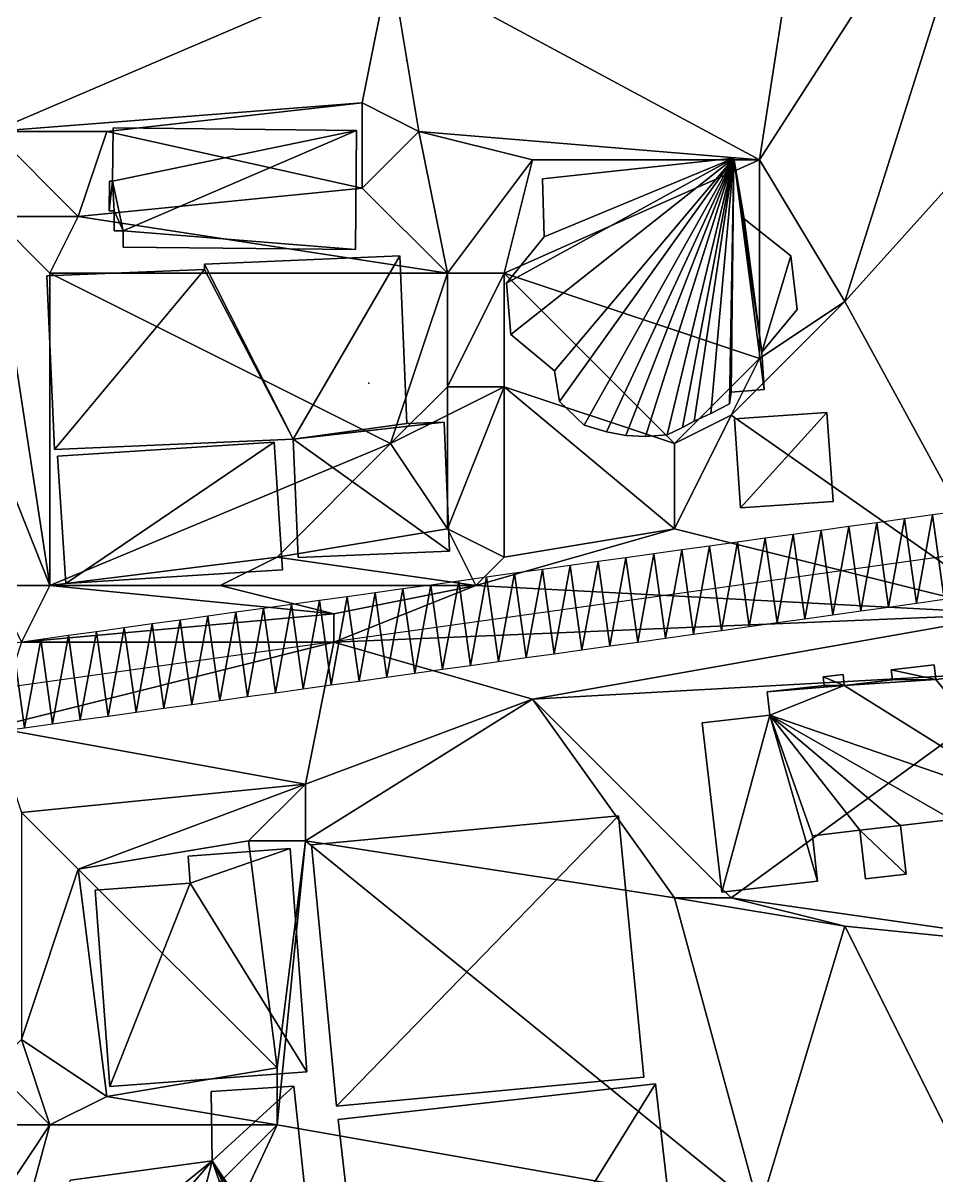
# Model space of a CAD drawing. Header units: metres. Extents: x -1103 to 901, y -902 to 905.
# Drawn here: x -981.9 to -917.5, y 460.4 to 541.6 of the extents above; entities that cross this region are included whole.
import ezdxf

# ---------------------------------------------------------------- set-up
doc = ezdxf.new("R2010")
doc.units = ezdxf.units.M
for name, color, linetype in [('OSM_BUILDING_FOOTPRINTS', 7, 'CONTINUOUS'), ('OSM_BUILDING_ROOFS', 1, 'CONTINUOUS'), ('OSM_BUILDING_WALLS', 8, 'CONTINUOUS'), ('OSM_ROAD_AXES', 2, 'CONTINUOUS'), ('OSM_ROAD_SURFACE', 9, 'CONTINUOUS'), ('OSM_TERRAIN', 3, 'CONTINUOUS'), ('OSM_TREES', 3, 'CONTINUOUS')]:
    doc.layers.add(name, color=color, linetype=linetype)

msp = doc.modelspace()

# ---------------------------------------------------------------- linework, layer by layer
at = {"layer": 'OSM_BUILDING_FOOTPRINTS'}
for points in [[(-975.556, 534.24, 13.878), (-958.4, 534.063, 13.878), (-958.477, 525.681, 13.878), (-974.848, 525.846, 13.878), (-974.837, 526.996, 13.878), (-975.478, 526.996, 13.878), (-975.467, 528.401, 13.878), (-975.832, 528.401, 13.878), (-975.81, 530.502, 13.878), (-975.589, 530.491, 13.878), (-975.556, 534.24, 13.878)], [(-945.29, 530.657, 12.205), (-931.805, 532.117, 12.205), (-931.097, 527.827, 12.205), (-927.792, 525.239, 12.205), (-927.35, 521.446, 12.205), (-929.837, 518.437, 12.205), (-929.682, 515.816, 12.205), (-932.003, 515.617, 12.205), (-932.114, 514.81, 12.205), (-933.44, 514.124, 12.205), (-934.601, 513.571, 12.205), (-935.43, 513.129, 12.205), (-936.524, 512.62, 12.205), (-938.05, 512.499, 12.205), (-939.42, 512.565, 12.205), (-940.791, 512.83, 12.205), (-942.35, 513.295, 12.205), (-944.096, 514.954, 12.205), (-944.461, 517.121, 12.205), (-947.534, 519.676, 12.205), (-947.844, 523.303, 12.205), (-945.191, 526.577, 12.205), (-945.29, 530.657, 12.205)], [(-980.209, 523.811, 13.097), (-979.689, 511.591, 13.097), (-962.855, 512.299, 13.097), (-962.512, 503.983, 13.097), (-951.845, 504.425, 13.097), (-952.232, 513.516, 13.097), (-954.852, 513.405, 13.097), (-955.349, 525.227, 13.097), (-969.111, 524.652, 13.097), (-969.1, 524.276, 13.097), (-980.209, 523.811, 13.097)], [(-931.771, 513.737, 12.012), (-925.261, 514.18, 12.012), (-924.829, 507.909, 12.012), (-931.34, 507.478, 12.012), (-931.771, 513.737, 12.012)], [(-979.457, 511.116, 13.363), (-964.192, 512.089, 13.363), (-963.617, 503.109, 13.363), (-978.882, 502.136, 13.363), (-979.457, 511.116, 13.363)], [(-961.583, 483.712, 11.105), (-939.939, 485.769, 11.105), (-938.159, 467.356, 11.105), (-959.814, 465.298, 11.105), (-961.583, 483.712, 11.105)], [(-970.127, 481.024, 11.294), (-976.815, 480.526, 11.294), (-975.776, 466.692, 11.294), (-961.892, 467.731, 11.294), (-963.075, 483.457, 11.294), (-970.271, 482.926, 11.294), (-970.127, 481.024, 11.294)], [(-968.568, 461.45, 11.018), (-978.561, 460.1, 11.018), (-984.917, 448.19, 11.018), (-984.64, 442.859, 11.018), (-975.908, 432.652, 11.018), (-959.515, 435.594, 11.018), (-960.521, 445.038, 11.018), (-958.962, 445.204, 11.018), (-959.515, 450.391, 11.018), (-961.063, 450.225, 11.018), (-962.809, 466.714, 11.018), (-968.635, 466.338, 11.018), (-968.568, 461.45, 11.018)], [(-959.692, 464.37, 10.997), (-937.342, 466.891, 10.997), (-934.091, 438.603, 10.997), (-956.442, 436.07, 10.997), (-959.692, 464.37, 10.997)]]:
    msp.add_polyline3d(points, close=True, dxfattribs=at)
msp.add_polyline3d([(-916.461, 485.515, 11.54), (-920.076, 485.095, 11.54), (-919.678, 481.666, 11.54), (-922.541, 481.335, 11.54), (-922.939, 484.752, 11.54), (-926.277, 484.365, 11.54), (-925.912, 481.158, 11.54), (-932.666, 480.383, 11.54), (-934.048, 492.316, 11.54), (-929.273, 492.869, 11.54), (-929.461, 494.495, 11.54), (-925.459, 494.948, 11.54), (-925.525, 495.556, 11.54), (-924.122, 495.722, 11.54), (-924.033, 494.959, 11.54), (-920.64, 495.346, 11.54), (-920.728, 496.054, 11.54), (-917.699, 496.397, 11.54), (-917.578, 495.369, 11.54), (-914.328, 495.745, 11.54)], dxfattribs=at)
at = {"layer": 'OSM_BUILDING_ROOFS'}
for points in [[(-958.4, 534.063, 19.078), (-975.556, 534.24, 19.078), (-975.589, 530.491, 19.078)], [(-974.837, 526.996, 19.078), (-958.4, 534.063, 19.078), (-975.589, 530.491, 19.078)], [(-974.837, 526.996, 19.078), (-958.477, 525.681, 19.078), (-958.4, 534.063, 19.078)], [(-931.805, 532.117, 27.005), (-945.191, 526.577, 27.005), (-947.844, 523.303, 27.005)], [(-931.805, 532.117, 27.005), (-947.844, 523.303, 27.005), (-947.534, 519.676, 27.005)], [(-931.805, 532.117, 27.005), (-947.534, 519.676, 27.005), (-944.461, 517.121, 27.005)], [(-931.805, 532.117, 27.005), (-945.29, 530.657, 27.005), (-945.191, 526.577, 27.005)], [(-931.805, 532.117, 27.005), (-944.461, 517.121, 27.005), (-944.096, 514.954, 27.005)], [(-931.805, 532.117, 27.005), (-944.096, 514.954, 27.005), (-942.35, 513.295, 27.005)], [(-931.805, 532.117, 27.005), (-942.35, 513.295, 27.005), (-940.791, 512.83, 27.005)], [(-931.805, 532.117, 27.005), (-940.791, 512.83, 27.005), (-939.42, 512.565, 27.005)], [(-931.805, 532.117, 27.005), (-939.42, 512.565, 27.005), (-938.05, 512.499, 27.005)], [(-931.805, 532.117, 27.005), (-938.05, 512.499, 27.005), (-936.524, 512.62, 27.005)], [(-931.805, 532.117, 27.005), (-936.524, 512.62, 27.005), (-935.43, 513.129, 27.005)], [(-931.805, 532.117, 27.005), (-935.43, 513.129, 27.005), (-934.601, 513.571, 27.005)], [(-931.805, 532.117, 27.005), (-934.601, 513.571, 27.005), (-933.44, 514.124, 27.005)], [(-931.805, 532.117, 27.005), (-933.44, 514.124, 27.005), (-932.114, 514.81, 27.005)], [(-931.805, 532.117, 27.005), (-932.114, 514.81, 27.005), (-932.003, 515.617, 27.005)], [(-931.805, 532.117, 27.005), (-932.003, 515.617, 27.005), (-929.682, 515.816, 27.005)], [(-931.805, 532.117, 27.005), (-929.682, 515.816, 27.005), (-929.837, 518.437, 27.005)], [(-929.837, 518.437, 27.005), (-931.097, 527.827, 27.005), (-931.805, 532.117, 27.005)], [(-975.589, 530.491, 19.078), (-975.81, 530.502, 19.078), (-975.832, 528.401, 19.078)], [(-975.589, 530.491, 19.078), (-975.832, 528.401, 19.078), (-975.467, 528.401, 19.078)], [(-974.837, 526.996, 19.078), (-975.589, 530.491, 19.078), (-975.467, 528.401, 19.078)], [(-975.467, 528.401, 19.078), (-975.478, 526.996, 19.078), (-974.837, 526.996, 19.078)], [(-929.837, 518.437, 27.005), (-927.792, 525.239, 27.005), (-931.097, 527.827, 27.005)], [(-974.837, 526.996, 19.078), (-974.848, 525.846, 19.078), (-958.477, 525.681, 19.078)], [(-962.855, 512.299, 21.497), (-955.349, 525.227, 21.497), (-969.111, 524.652, 21.497)], [(-962.855, 512.299, 21.497), (-954.852, 513.405, 21.497), (-955.349, 525.227, 21.497)], [(-929.837, 518.437, 27.005), (-927.35, 521.446, 27.005), (-927.792, 525.239, 27.005)], [(-969.1, 524.276, 21.497), (-980.209, 523.811, 21.497), (-979.689, 511.591, 21.497)], [(-969.1, 524.276, 21.497), (-979.689, 511.591, 21.497), (-962.855, 512.299, 21.497)], [(-962.855, 512.299, 21.497), (-969.111, 524.652, 21.497), (-969.1, 524.276, 21.497)], [(-962.855, 512.299, 21.497), (-951.845, 504.425, 21.497), (-952.232, 513.516, 21.497)], [(-962.855, 512.299, 21.497), (-952.232, 513.516, 21.497), (-954.852, 513.405, 21.497)], [(-925.261, 514.18, 23.612), (-931.771, 513.737, 23.612), (-931.34, 507.478, 23.612)], [(-925.261, 514.18, 23.612), (-931.34, 507.478, 23.612), (-924.829, 507.909, 23.612)], [(-964.192, 512.089, 18.563), (-979.457, 511.116, 18.563), (-978.882, 502.136, 18.563)], [(-964.192, 512.089, 18.563), (-978.882, 502.136, 18.563), (-963.617, 503.109, 18.563)], [(-962.855, 512.299, 21.497), (-962.512, 503.983, 21.497), (-951.845, 504.425, 21.497)], [(-917.578, 495.369, 39.14), (-917.699, 496.397, 39.14), (-920.728, 496.054, 39.14)], [(-924.033, 494.959, 39.14), (-924.122, 495.722, 39.14), (-925.525, 495.556, 39.14)], [(-917.578, 495.369, 39.14), (-920.728, 496.054, 39.14), (-920.64, 495.346, 39.14)], [(-910.138, 486.256, 39.14), (-914.328, 495.745, 39.14), (-917.578, 495.369, 39.14)], [(-924.033, 494.959, 39.14), (-925.459, 494.948, 39.14), (-929.461, 494.495, 39.14)], [(-924.033, 494.959, 39.14), (-929.461, 494.495, 39.14), (-929.273, 492.869, 39.14)], [(-910.138, 486.256, 39.14), (-924.033, 494.959, 39.14), (-929.273, 492.869, 39.14)], [(-924.033, 494.959, 39.14), (-925.525, 495.556, 39.14), (-925.459, 494.948, 39.14)], [(-917.578, 495.369, 39.14), (-920.64, 495.346, 39.14), (-924.033, 494.959, 39.14)], [(-910.138, 486.256, 39.14), (-917.578, 495.369, 39.14), (-924.033, 494.959, 39.14)], [(-929.273, 492.869, 39.14), (-934.048, 492.316, 39.14), (-932.666, 480.383, 39.14)], [(-929.273, 492.869, 39.14), (-932.666, 480.383, 39.14), (-925.912, 481.158, 39.14)], [(-929.273, 492.869, 39.14), (-925.912, 481.158, 39.14), (-926.277, 484.365, 39.14)], [(-929.273, 492.869, 39.14), (-926.277, 484.365, 39.14), (-922.939, 484.752, 39.14)], [(-929.273, 492.869, 39.14), (-922.939, 484.752, 39.14), (-920.076, 485.095, 39.14)], [(-929.273, 492.869, 39.14), (-920.076, 485.095, 39.14), (-916.461, 485.515, 39.14)], [(-929.273, 492.869, 39.14), (-916.461, 485.515, 39.14), (-910.138, 486.256, 39.14)], [(-939.939, 485.769, 16.305), (-961.583, 483.712, 16.305), (-959.814, 465.298, 16.305)], [(-939.939, 485.769, 16.305), (-959.814, 465.298, 16.305), (-938.159, 467.356, 16.305)], [(-922.939, 484.752, 39.14), (-919.678, 481.666, 39.14), (-920.076, 485.095, 39.14)], [(-922.939, 484.752, 39.14), (-922.541, 481.335, 39.14), (-919.678, 481.666, 39.14)], [(-963.075, 483.457, 16.494), (-970.271, 482.926, 16.494), (-970.127, 481.024, 16.494)], [(-970.127, 481.024, 16.494), (-961.892, 467.731, 16.494), (-963.075, 483.457, 16.494)], [(-970.127, 481.024, 16.494), (-976.815, 480.526, 16.494), (-975.776, 466.692, 16.494)], [(-970.127, 481.024, 16.494), (-975.776, 466.692, 16.494), (-961.892, 467.731, 16.494)], [(-962.809, 466.714, 16.218), (-968.635, 466.338, 16.218), (-968.568, 461.45, 16.218)], [(-961.063, 450.225, 16.218), (-962.809, 466.714, 16.218), (-968.568, 461.45, 16.218)], [(-937.342, 466.891, 16.197), (-959.692, 464.37, 16.197), (-956.442, 436.07, 16.197)], [(-937.342, 466.891, 16.197), (-956.442, 436.07, 16.197), (-934.091, 438.603, 16.197)], [(-968.568, 461.45, 16.218), (-978.561, 460.1, 16.218), (-984.917, 448.19, 16.218)], [(-968.568, 461.45, 16.218), (-984.917, 448.19, 16.218), (-984.64, 442.859, 16.218)], [(-968.568, 461.45, 16.218), (-984.64, 442.859, 16.218), (-975.908, 432.652, 16.218)], [(-968.568, 461.45, 16.218), (-975.908, 432.652, 16.218), (-959.515, 435.594, 16.218)], [(-968.568, 461.45, 16.218), (-959.515, 435.594, 16.218), (-960.521, 445.038, 16.218)], [(-968.568, 461.45, 16.218), (-960.521, 445.038, 16.218), (-958.962, 445.204, 16.218)], [(-961.063, 450.225, 16.218), (-968.568, 461.45, 16.218), (-958.962, 445.204, 16.218)]]:
    msp.add_3dface(points, dxfattribs=at)
at = {"layer": 'OSM_BUILDING_WALLS'}
for points in [[(-975.556, 534.24, 13.878), (-975.589, 530.491, 13.878), (-975.589, 530.491, 19.078)], [(-975.556, 534.24, 13.878), (-975.589, 530.491, 19.078), (-975.556, 534.24, 19.078)], [(-958.4, 534.063, 13.878), (-975.556, 534.24, 13.878), (-975.556, 534.24, 19.078)], [(-958.4, 534.063, 13.878), (-975.556, 534.24, 19.078), (-958.4, 534.063, 19.078)], [(-958.477, 525.681, 13.878), (-958.4, 534.063, 13.878), (-958.4, 534.063, 19.078)], [(-958.477, 525.681, 13.878), (-958.4, 534.063, 19.078), (-958.477, 525.681, 19.078)], [(-931.805, 532.117, 12.205), (-945.29, 530.657, 12.205), (-945.29, 530.657, 27.005)], [(-931.805, 532.117, 12.205), (-945.29, 530.657, 27.005), (-931.805, 532.117, 27.005)], [(-931.097, 527.827, 12.205), (-931.805, 532.117, 12.205), (-931.805, 532.117, 27.005)], [(-931.097, 527.827, 12.205), (-931.805, 532.117, 27.005), (-931.097, 527.827, 27.005)], [(-945.29, 530.657, 12.205), (-945.191, 526.577, 12.205), (-945.191, 526.577, 27.005)], [(-945.29, 530.657, 12.205), (-945.191, 526.577, 27.005), (-945.29, 530.657, 27.005)], [(-975.81, 530.502, 13.878), (-975.832, 528.401, 13.878), (-975.832, 528.401, 19.078)], [(-975.81, 530.502, 13.878), (-975.832, 528.401, 19.078), (-975.81, 530.502, 19.078)], [(-975.589, 530.491, 13.878), (-975.81, 530.502, 13.878), (-975.81, 530.502, 19.078)], [(-975.589, 530.491, 13.878), (-975.81, 530.502, 19.078), (-975.589, 530.491, 19.078)], [(-975.832, 528.401, 13.878), (-975.467, 528.401, 13.878), (-975.467, 528.401, 19.078)], [(-975.832, 528.401, 13.878), (-975.467, 528.401, 19.078), (-975.832, 528.401, 19.078)], [(-975.467, 528.401, 13.878), (-975.478, 526.996, 13.878), (-975.478, 526.996, 19.078)], [(-975.467, 528.401, 13.878), (-975.478, 526.996, 19.078), (-975.467, 528.401, 19.078)], [(-927.792, 525.239, 12.205), (-931.097, 527.827, 12.205), (-931.097, 527.827, 27.005)], [(-927.792, 525.239, 12.205), (-931.097, 527.827, 27.005), (-927.792, 525.239, 27.005)], [(-975.478, 526.996, 13.878), (-974.837, 526.996, 13.878), (-974.837, 526.996, 19.078)], [(-975.478, 526.996, 13.878), (-974.837, 526.996, 19.078), (-975.478, 526.996, 19.078)], [(-974.837, 526.996, 13.878), (-974.848, 525.846, 13.878), (-974.848, 525.846, 19.078)], [(-974.837, 526.996, 13.878), (-974.848, 525.846, 19.078), (-974.837, 526.996, 19.078)], [(-945.191, 526.577, 12.205), (-947.844, 523.303, 12.205), (-947.844, 523.303, 27.005)], [(-945.191, 526.577, 12.205), (-947.844, 523.303, 27.005), (-945.191, 526.577, 27.005)], [(-974.848, 525.846, 13.878), (-958.477, 525.681, 13.878), (-958.477, 525.681, 19.078)], [(-974.848, 525.846, 13.878), (-958.477, 525.681, 19.078), (-974.848, 525.846, 19.078)], [(-955.349, 525.227, 13.097), (-969.111, 524.652, 13.097), (-969.111, 524.652, 21.497)], [(-955.349, 525.227, 13.097), (-969.111, 524.652, 21.497), (-955.349, 525.227, 21.497)], [(-954.852, 513.405, 13.097), (-955.349, 525.227, 13.097), (-955.349, 525.227, 21.497)], [(-954.852, 513.405, 13.097), (-955.349, 525.227, 21.497), (-954.852, 513.405, 21.497)], [(-927.35, 521.446, 12.205), (-927.792, 525.239, 12.205), (-927.792, 525.239, 27.005)], [(-927.35, 521.446, 12.205), (-927.792, 525.239, 27.005), (-927.35, 521.446, 27.005)], [(-969.1, 524.276, 13.097), (-980.209, 523.811, 13.097), (-980.209, 523.811, 21.497)], [(-969.1, 524.276, 13.097), (-980.209, 523.811, 21.497), (-969.1, 524.276, 21.497)], [(-969.111, 524.652, 13.097), (-969.1, 524.276, 13.097), (-969.1, 524.276, 21.497)], [(-969.111, 524.652, 13.097), (-969.1, 524.276, 21.497), (-969.111, 524.652, 21.497)], [(-980.209, 523.811, 13.097), (-979.689, 511.591, 13.097), (-979.689, 511.591, 21.497)], [(-980.209, 523.811, 13.097), (-979.689, 511.591, 21.497), (-980.209, 523.811, 21.497)], [(-947.844, 523.303, 12.205), (-947.534, 519.676, 12.205), (-947.534, 519.676, 27.005)], [(-947.844, 523.303, 12.205), (-947.534, 519.676, 27.005), (-947.844, 523.303, 27.005)], [(-929.837, 518.437, 12.205), (-927.35, 521.446, 12.205), (-927.35, 521.446, 27.005)], [(-929.837, 518.437, 12.205), (-927.35, 521.446, 27.005), (-929.837, 518.437, 27.005)], [(-947.534, 519.676, 12.205), (-944.461, 517.121, 12.205), (-944.461, 517.121, 27.005)], [(-947.534, 519.676, 12.205), (-944.461, 517.121, 27.005), (-947.534, 519.676, 27.005)], [(-929.682, 515.816, 12.205), (-929.837, 518.437, 12.205), (-929.837, 518.437, 27.005)], [(-929.682, 515.816, 12.205), (-929.837, 518.437, 27.005), (-929.682, 515.816, 27.005)], [(-944.461, 517.121, 12.205), (-944.096, 514.954, 12.205), (-944.096, 514.954, 27.005)], [(-944.461, 517.121, 12.205), (-944.096, 514.954, 27.005), (-944.461, 517.121, 27.005)], [(-932.114, 514.81, 12.205), (-932.003, 515.617, 12.205), (-932.003, 515.617, 27.005)], [(-932.114, 514.81, 12.205), (-932.003, 515.617, 27.005), (-932.114, 514.81, 27.005)], [(-932.003, 515.617, 12.205), (-929.682, 515.816, 12.205), (-929.682, 515.816, 27.005)], [(-932.003, 515.617, 12.205), (-929.682, 515.816, 27.005), (-932.003, 515.617, 27.005)], [(-944.096, 514.954, 12.205), (-942.35, 513.295, 12.205), (-942.35, 513.295, 27.005)], [(-944.096, 514.954, 12.205), (-942.35, 513.295, 27.005), (-944.096, 514.954, 27.005)], [(-933.44, 514.124, 12.205), (-932.114, 514.81, 12.205), (-932.114, 514.81, 27.005)], [(-933.44, 514.124, 12.205), (-932.114, 514.81, 27.005), (-933.44, 514.124, 27.005)], [(-952.232, 513.516, 13.097), (-954.852, 513.405, 13.097), (-954.852, 513.405, 21.497)], [(-952.232, 513.516, 13.097), (-954.852, 513.405, 21.497), (-952.232, 513.516, 21.497)], [(-951.845, 504.425, 13.097), (-952.232, 513.516, 13.097), (-952.232, 513.516, 21.497)], [(-951.845, 504.425, 13.097), (-952.232, 513.516, 21.497), (-951.845, 504.425, 21.497)], [(-935.43, 513.129, 12.205), (-934.601, 513.571, 12.205), (-934.601, 513.571, 27.005)], [(-935.43, 513.129, 12.205), (-934.601, 513.571, 27.005), (-935.43, 513.129, 27.005)], [(-934.601, 513.571, 12.205), (-933.44, 514.124, 12.205), (-933.44, 514.124, 27.005)], [(-934.601, 513.571, 12.205), (-933.44, 514.124, 27.005), (-934.601, 513.571, 27.005)], [(-925.261, 514.18, 12.012), (-931.771, 513.737, 12.012), (-931.771, 513.737, 23.612)], [(-925.261, 514.18, 12.012), (-931.771, 513.737, 23.612), (-925.261, 514.18, 23.612)], [(-931.771, 513.737, 12.012), (-931.34, 507.478, 12.012), (-931.34, 507.478, 23.612)], [(-931.771, 513.737, 12.012), (-931.34, 507.478, 23.612), (-931.771, 513.737, 23.612)], [(-924.829, 507.909, 12.012), (-925.261, 514.18, 12.012), (-925.261, 514.18, 23.612)], [(-924.829, 507.909, 12.012), (-925.261, 514.18, 23.612), (-924.829, 507.909, 23.612)], [(-942.35, 513.295, 12.205), (-940.791, 512.83, 12.205), (-940.791, 512.83, 27.005)], [(-942.35, 513.295, 12.205), (-940.791, 512.83, 27.005), (-942.35, 513.295, 27.005)], [(-940.791, 512.83, 12.205), (-939.42, 512.565, 12.205), (-939.42, 512.565, 27.005)], [(-940.791, 512.83, 12.205), (-939.42, 512.565, 27.005), (-940.791, 512.83, 27.005)], [(-936.524, 512.62, 12.205), (-935.43, 513.129, 12.205), (-935.43, 513.129, 27.005)], [(-936.524, 512.62, 12.205), (-935.43, 513.129, 27.005), (-936.524, 512.62, 27.005)], [(-979.689, 511.591, 13.097), (-962.855, 512.299, 13.097), (-962.855, 512.299, 21.497)], [(-979.689, 511.591, 13.097), (-962.855, 512.299, 21.497), (-979.689, 511.591, 21.497)], [(-964.192, 512.089, 13.363), (-979.457, 511.116, 13.363), (-979.457, 511.116, 18.563)], [(-964.192, 512.089, 13.363), (-979.457, 511.116, 18.563), (-964.192, 512.089, 18.563)], [(-963.617, 503.109, 13.363), (-964.192, 512.089, 13.363), (-964.192, 512.089, 18.563)], [(-963.617, 503.109, 13.363), (-964.192, 512.089, 18.563), (-963.617, 503.109, 18.563)], [(-962.855, 512.299, 13.097), (-962.512, 503.983, 13.097), (-962.512, 503.983, 21.497)], [(-962.855, 512.299, 13.097), (-962.512, 503.983, 21.497), (-962.855, 512.299, 21.497)], [(-939.42, 512.565, 12.205), (-938.05, 512.499, 12.205), (-938.05, 512.499, 27.005)], [(-939.42, 512.565, 12.205), (-938.05, 512.499, 27.005), (-939.42, 512.565, 27.005)], [(-938.05, 512.499, 12.205), (-936.524, 512.62, 12.205), (-936.524, 512.62, 27.005)], [(-938.05, 512.499, 12.205), (-936.524, 512.62, 27.005), (-938.05, 512.499, 27.005)], [(-979.457, 511.116, 13.363), (-978.882, 502.136, 13.363), (-978.882, 502.136, 18.563)], [(-979.457, 511.116, 13.363), (-978.882, 502.136, 18.563), (-979.457, 511.116, 18.563)], [(-931.34, 507.478, 12.012), (-924.829, 507.909, 12.012), (-924.829, 507.909, 23.612)], [(-931.34, 507.478, 12.012), (-924.829, 507.909, 23.612), (-931.34, 507.478, 23.612)], [(-962.512, 503.983, 13.097), (-951.845, 504.425, 13.097), (-951.845, 504.425, 21.497)], [(-962.512, 503.983, 13.097), (-951.845, 504.425, 21.497), (-962.512, 503.983, 21.497)], [(-978.882, 502.136, 13.363), (-963.617, 503.109, 13.363), (-963.617, 503.109, 18.563)], [(-978.882, 502.136, 13.363), (-963.617, 503.109, 18.563), (-978.882, 502.136, 18.563)], [(-917.699, 496.397, 11.54), (-920.728, 496.054, 11.54), (-920.728, 496.054, 39.14)], [(-917.699, 496.397, 11.54), (-920.728, 496.054, 39.14), (-917.699, 496.397, 39.14)], [(-917.578, 495.369, 11.54), (-917.699, 496.397, 11.54), (-917.699, 496.397, 39.14)], [(-917.578, 495.369, 11.54), (-917.699, 496.397, 39.14), (-917.578, 495.369, 39.14)], [(-924.122, 495.722, 11.54), (-925.525, 495.556, 11.54), (-925.525, 495.556, 39.14)], [(-924.122, 495.722, 11.54), (-925.525, 495.556, 39.14), (-924.122, 495.722, 39.14)], [(-924.033, 494.959, 11.54), (-924.122, 495.722, 11.54), (-924.122, 495.722, 39.14)], [(-924.033, 494.959, 11.54), (-924.122, 495.722, 39.14), (-924.033, 494.959, 39.14)], [(-920.728, 496.054, 11.54), (-920.64, 495.346, 11.54), (-920.64, 495.346, 39.14)], [(-920.728, 496.054, 11.54), (-920.64, 495.346, 39.14), (-920.728, 496.054, 39.14)], [(-914.328, 495.745, 11.54), (-917.578, 495.369, 11.54), (-917.578, 495.369, 39.14)], [(-914.328, 495.745, 11.54), (-917.578, 495.369, 39.14), (-914.328, 495.745, 39.14)], [(-925.459, 494.948, 11.54), (-929.461, 494.495, 11.54), (-929.461, 494.495, 39.14)], [(-925.459, 494.948, 11.54), (-929.461, 494.495, 39.14), (-925.459, 494.948, 39.14)], [(-925.525, 495.556, 11.54), (-925.459, 494.948, 11.54), (-925.459, 494.948, 39.14)], [(-925.525, 495.556, 11.54), (-925.459, 494.948, 39.14), (-925.525, 495.556, 39.14)], [(-920.64, 495.346, 11.54), (-924.033, 494.959, 11.54), (-924.033, 494.959, 39.14)], [(-920.64, 495.346, 11.54), (-924.033, 494.959, 39.14), (-920.64, 495.346, 39.14)], [(-929.461, 494.495, 11.54), (-929.273, 492.869, 11.54), (-929.273, 492.869, 39.14)], [(-929.461, 494.495, 11.54), (-929.273, 492.869, 39.14), (-929.461, 494.495, 39.14)], [(-929.273, 492.869, 11.54), (-934.048, 492.316, 11.54), (-934.048, 492.316, 39.14)], [(-929.273, 492.869, 11.54), (-934.048, 492.316, 39.14), (-929.273, 492.869, 39.14)], [(-934.048, 492.316, 11.54), (-932.666, 480.383, 11.54), (-932.666, 480.383, 39.14)], [(-934.048, 492.316, 11.54), (-932.666, 480.383, 39.14), (-934.048, 492.316, 39.14)], [(-939.939, 485.769, 11.105), (-961.583, 483.712, 11.105), (-961.583, 483.712, 16.305)], [(-939.939, 485.769, 11.105), (-961.583, 483.712, 16.305), (-939.939, 485.769, 16.305)], [(-938.159, 467.356, 11.105), (-939.939, 485.769, 11.105), (-939.939, 485.769, 16.305)], [(-938.159, 467.356, 11.105), (-939.939, 485.769, 16.305), (-938.159, 467.356, 16.305)], [(-920.076, 485.095, 11.54), (-916.461, 485.515, 11.54), (-916.461, 485.515, 39.14)], [(-920.076, 485.095, 11.54), (-916.461, 485.515, 39.14), (-920.076, 485.095, 39.14)], [(-919.678, 481.666, 11.54), (-920.076, 485.095, 11.54), (-920.076, 485.095, 39.14)], [(-919.678, 481.666, 11.54), (-920.076, 485.095, 39.14), (-919.678, 481.666, 39.14)], [(-926.277, 484.365, 11.54), (-922.939, 484.752, 11.54), (-922.939, 484.752, 39.14)], [(-926.277, 484.365, 11.54), (-922.939, 484.752, 39.14), (-926.277, 484.365, 39.14)], [(-925.912, 481.158, 11.54), (-926.277, 484.365, 11.54), (-926.277, 484.365, 39.14)], [(-925.912, 481.158, 11.54), (-926.277, 484.365, 39.14), (-925.912, 481.158, 39.14)], [(-922.939, 484.752, 11.54), (-922.541, 481.335, 11.54), (-922.541, 481.335, 39.14)], [(-922.939, 484.752, 11.54), (-922.541, 481.335, 39.14), (-922.939, 484.752, 39.14)], [(-963.075, 483.457, 11.294), (-970.271, 482.926, 11.294), (-970.271, 482.926, 16.494)], [(-963.075, 483.457, 11.294), (-970.271, 482.926, 16.494), (-963.075, 483.457, 16.494)], [(-961.892, 467.731, 11.294), (-963.075, 483.457, 11.294), (-963.075, 483.457, 16.494)], [(-961.892, 467.731, 11.294), (-963.075, 483.457, 16.494), (-961.892, 467.731, 16.494)], [(-961.583, 483.712, 11.105), (-959.814, 465.298, 11.105), (-959.814, 465.298, 16.305)], [(-961.583, 483.712, 11.105), (-959.814, 465.298, 16.305), (-961.583, 483.712, 16.305)], [(-970.271, 482.926, 11.294), (-970.127, 481.024, 11.294), (-970.127, 481.024, 16.494)], [(-970.271, 482.926, 11.294), (-970.127, 481.024, 16.494), (-970.271, 482.926, 16.494)], [(-970.127, 481.024, 11.294), (-976.815, 480.526, 11.294), (-976.815, 480.526, 16.494)], [(-970.127, 481.024, 11.294), (-976.815, 480.526, 16.494), (-970.127, 481.024, 16.494)], [(-932.666, 480.383, 11.54), (-925.912, 481.158, 11.54), (-925.912, 481.158, 39.14)], [(-932.666, 480.383, 11.54), (-925.912, 481.158, 39.14), (-932.666, 480.383, 39.14)], [(-922.541, 481.335, 11.54), (-919.678, 481.666, 11.54), (-919.678, 481.666, 39.14)], [(-922.541, 481.335, 11.54), (-919.678, 481.666, 39.14), (-922.541, 481.335, 39.14)], [(-976.815, 480.526, 11.294), (-975.776, 466.692, 11.294), (-975.776, 466.692, 16.494)], [(-976.815, 480.526, 11.294), (-975.776, 466.692, 16.494), (-976.815, 480.526, 16.494)], [(-975.776, 466.692, 11.294), (-961.892, 467.731, 11.294), (-961.892, 467.731, 16.494)], [(-975.776, 466.692, 11.294), (-961.892, 467.731, 16.494), (-975.776, 466.692, 16.494)], [(-959.814, 465.298, 11.105), (-938.159, 467.356, 11.105), (-938.159, 467.356, 16.305)], [(-959.814, 465.298, 11.105), (-938.159, 467.356, 16.305), (-959.814, 465.298, 16.305)], [(-962.809, 466.714, 11.018), (-968.635, 466.338, 11.018), (-968.635, 466.338, 16.218)], [(-962.809, 466.714, 11.018), (-968.635, 466.338, 16.218), (-962.809, 466.714, 16.218)], [(-968.635, 466.338, 11.018), (-968.568, 461.45, 11.018), (-968.568, 461.45, 16.218)], [(-968.635, 466.338, 11.018), (-968.568, 461.45, 16.218), (-968.635, 466.338, 16.218)], [(-961.063, 450.225, 11.018), (-962.809, 466.714, 11.018), (-962.809, 466.714, 16.218)], [(-961.063, 450.225, 11.018), (-962.809, 466.714, 16.218), (-961.063, 450.225, 16.218)], [(-937.342, 466.891, 10.997), (-959.692, 464.37, 10.997), (-959.692, 464.37, 16.197)], [(-937.342, 466.891, 10.997), (-959.692, 464.37, 16.197), (-937.342, 466.891, 16.197)], [(-934.091, 438.603, 10.997), (-937.342, 466.891, 10.997), (-937.342, 466.891, 16.197)], [(-934.091, 438.603, 10.997), (-937.342, 466.891, 16.197), (-934.091, 438.603, 16.197)], [(-959.692, 464.37, 10.997), (-956.442, 436.07, 10.997), (-956.442, 436.07, 16.197)], [(-959.692, 464.37, 10.997), (-956.442, 436.07, 16.197), (-959.692, 464.37, 16.197)], [(-968.568, 461.45, 11.018), (-978.561, 460.1, 11.018), (-978.561, 460.1, 16.218)], [(-968.568, 461.45, 11.018), (-978.561, 460.1, 16.218), (-968.568, 461.45, 16.218)]]:
    msp.add_3dface(points, dxfattribs=at)
at = {"layer": 'OSM_ROAD_AXES'}
msp.add_polyline3d([(-1068.595, 482.88, 15.373), (-913.477, 504.548, 13.994)], dxfattribs=at)
at = {"layer": 'OSM_ROAD_SURFACE'}
for points in [[(-918.952, 500.754, 14.03), (-917.819, 506.97, 14.071), (-919.783, 506.696, 14.069)], [(-918.952, 500.754, 14.03), (-916.989, 501.028, 14.023), (-917.819, 506.97, 14.071)], [(-916.989, 501.028, 14.023), (-915.856, 507.245, 14.072), (-917.819, 506.97, 14.071)], [(-924.843, 499.931, 14.123), (-923.71, 506.147, 14.064), (-925.673, 505.873, 14.061)], [(-924.843, 499.931, 14.123), (-922.88, 500.205, 14.079), (-923.71, 506.147, 14.064)], [(-922.88, 500.205, 14.079), (-921.746, 506.422, 14.067), (-923.71, 506.147, 14.064)], [(-922.88, 500.205, 14.079), (-920.916, 500.479, 14.036), (-921.746, 506.422, 14.067)], [(-920.916, 500.479, 14.036), (-919.783, 506.696, 14.069), (-921.746, 506.422, 14.067)], [(-920.916, 500.479, 14.036), (-918.952, 500.754, 14.03), (-919.783, 506.696, 14.069)], [(-928.77, 499.382, 14.211), (-927.637, 505.599, 14.058), (-929.6, 505.325, 14.054)], [(-928.77, 499.382, 14.211), (-926.807, 499.657, 14.167), (-927.637, 505.599, 14.058)], [(-926.807, 499.657, 14.167), (-925.673, 505.873, 14.061), (-927.637, 505.599, 14.058)], [(-926.807, 499.657, 14.167), (-924.843, 499.931, 14.123), (-925.673, 505.873, 14.061)], [(-934.661, 498.56, 14.205), (-933.527, 504.776, 14.056), (-935.491, 504.502, 14.062)], [(-934.661, 498.56, 14.205), (-932.697, 498.834, 14.214), (-933.527, 504.776, 14.056)], [(-932.697, 498.834, 14.214), (-931.564, 505.05, 14.051), (-933.527, 504.776, 14.056)], [(-932.697, 498.834, 14.214), (-930.734, 499.108, 14.224), (-931.564, 505.05, 14.051)], [(-930.734, 499.108, 14.224), (-929.6, 505.325, 14.054), (-931.564, 505.05, 14.051)], [(-930.734, 499.108, 14.224), (-928.77, 499.382, 14.211), (-929.6, 505.325, 14.054)], [(-940.551, 497.737, 14.177), (-939.418, 503.953, 14.075), (-941.381, 503.679, 14.081)], [(-940.551, 497.737, 14.177), (-938.588, 498.011, 14.186), (-939.418, 503.953, 14.075)], [(-938.588, 498.011, 14.186), (-937.454, 504.228, 14.069), (-939.418, 503.953, 14.075)], [(-938.588, 498.011, 14.186), (-936.624, 498.285, 14.195), (-937.454, 504.228, 14.069)], [(-936.624, 498.285, 14.195), (-935.491, 504.502, 14.062), (-937.454, 504.228, 14.069)], [(-936.624, 498.285, 14.195), (-934.661, 498.56, 14.205), (-935.491, 504.502, 14.062)], [(-946.442, 496.914, 14.149), (-945.308, 503.13, 14.094), (-947.272, 502.856, 14.102)], [(-946.442, 496.914, 14.149), (-944.478, 497.188, 14.158), (-945.308, 503.13, 14.094)], [(-944.478, 497.188, 14.158), (-943.345, 503.405, 14.088), (-945.308, 503.13, 14.094)], [(-944.478, 497.188, 14.158), (-942.515, 497.462, 14.167), (-943.345, 503.405, 14.088)], [(-942.515, 497.462, 14.167), (-941.381, 503.679, 14.081), (-943.345, 503.405, 14.088)], [(-942.515, 497.462, 14.167), (-940.551, 497.737, 14.177), (-941.381, 503.679, 14.081)], [(-952.332, 496.091, 14.12), (-951.199, 502.308, 14.303), (-953.162, 502.033, 14.331)], [(-952.332, 496.091, 14.12), (-950.369, 496.365, 14.13), (-951.199, 502.308, 14.303)], [(-950.369, 496.365, 14.13), (-949.235, 502.582, 14.114), (-951.199, 502.308, 14.303)], [(-950.369, 496.365, 14.13), (-948.405, 496.64, 14.139), (-949.235, 502.582, 14.114)], [(-948.405, 496.64, 14.139), (-947.272, 502.856, 14.102), (-949.235, 502.582, 14.114)], [(-948.405, 496.64, 14.139), (-946.442, 496.914, 14.149), (-947.272, 502.856, 14.102)], [(-958.223, 495.268, 14.338), (-957.089, 501.485, 14.513), (-959.053, 501.211, 14.608)], [(-958.223, 495.268, 14.338), (-956.259, 495.543, 14.255), (-957.089, 501.485, 14.513)], [(-956.259, 495.543, 14.255), (-955.126, 501.759, 14.418), (-957.089, 501.485, 14.513)], [(-956.259, 495.543, 14.255), (-954.296, 495.817, 14.172), (-955.126, 501.759, 14.418)], [(-954.296, 495.817, 14.172), (-953.162, 502.033, 14.331), (-955.126, 501.759, 14.418)], [(-954.296, 495.817, 14.172), (-952.332, 496.091, 14.12), (-953.162, 502.033, 14.331)], [(-964.113, 494.445, 14.556), (-962.98, 500.662, 14.786), (-964.943, 500.388, 14.787)], [(-964.113, 494.445, 14.556), (-962.15, 494.72, 14.491), (-962.98, 500.662, 14.786)], [(-962.15, 494.72, 14.491), (-961.016, 500.936, 14.702), (-962.98, 500.662, 14.786)], [(-962.15, 494.72, 14.491), (-960.186, 494.994, 14.421), (-961.016, 500.936, 14.702)], [(-960.186, 494.994, 14.421), (-959.053, 501.211, 14.608), (-961.016, 500.936, 14.702)], [(-960.186, 494.994, 14.421), (-958.223, 495.268, 14.338), (-959.053, 501.211, 14.608)], [(-970.004, 493.623, 14.752), (-968.87, 499.839, 14.875), (-970.834, 499.565, 14.918)], [(-970.004, 493.623, 14.752), (-968.04, 493.897, 14.686), (-968.87, 499.839, 14.875)], [(-968.04, 493.897, 14.686), (-966.907, 500.113, 14.831), (-968.87, 499.839, 14.875)], [(-968.04, 493.897, 14.686), (-966.077, 494.171, 14.621), (-966.907, 500.113, 14.831)], [(-966.077, 494.171, 14.621), (-964.943, 500.388, 14.787), (-966.907, 500.113, 14.831)], [(-966.077, 494.171, 14.621), (-964.113, 494.445, 14.556), (-964.943, 500.388, 14.787)], [(-975.894, 492.8, 14.948), (-974.761, 499.016, 15.006), (-976.725, 498.742, 15.049)], [(-975.894, 492.8, 14.948), (-973.931, 493.074, 14.882), (-974.761, 499.016, 15.006)], [(-973.931, 493.074, 14.882), (-972.798, 499.291, 14.962), (-974.761, 499.016, 15.006)], [(-973.931, 493.074, 14.882), (-971.967, 493.348, 14.817), (-972.798, 499.291, 14.962)], [(-971.967, 493.348, 14.817), (-970.834, 499.565, 14.918), (-972.798, 499.291, 14.962)], [(-971.967, 493.348, 14.817), (-970.004, 493.623, 14.752), (-970.834, 499.565, 14.918)], [(-981.785, 491.977, 15.143), (-980.652, 498.194, 15.137), (-982.615, 497.919, 15.191)], [(-981.785, 491.977, 15.143), (-979.822, 492.251, 15.078), (-980.652, 498.194, 15.137)], [(-979.822, 492.251, 15.078), (-978.688, 498.468, 15.093), (-980.652, 498.194, 15.137)], [(-979.822, 492.251, 15.078), (-977.858, 492.526, 15.013), (-978.688, 498.468, 15.093)], [(-977.858, 492.526, 15.013), (-976.725, 498.742, 15.049), (-978.688, 498.468, 15.093)], [(-977.858, 492.526, 15.013), (-975.894, 492.8, 14.948), (-976.725, 498.742, 15.049)], [(-983.749, 491.703, 15.188), (-981.785, 491.977, 15.143), (-982.615, 497.919, 15.191)]]:
    msp.add_3dface(points, dxfattribs=at)
at = {"layer": 'OSM_TERRAIN'}
for points in [[(-924, 522, 14.145), (-912, 560, 14.54), (-930, 532, 14.63)], [(-930, 532, 14.63), (-912, 560, 14.54), (-926, 558, 15.705)], [(-924, 522, 14.145), (-906, 542, 14.134), (-912, 560, 14.54)], [(-956, 546, 16.788), (-930, 532, 14.63), (-926, 558, 15.705)], [(-984, 534, 16.913), (-956, 546, 16.788), (-990, 550, 16.869)], [(-984, 534, 16.913), (-958, 536, 16.469), (-956, 546, 16.788)], [(-958, 536, 16.469), (-954, 534, 16.033), (-956, 546, 16.788)], [(-956, 546, 16.788), (-954, 534, 16.033), (-930, 532, 14.63)], [(-912, 500, 13.963), (-906, 542, 14.134), (-924, 522, 14.145)], [(-976, 534, 16.614), (-958, 536, 16.469), (-984, 534, 16.913)], [(-976, 534, 16.614), (-958, 530, 16.525), (-958, 536, 16.469)], [(-958, 530, 16.525), (-954, 534, 16.033), (-958, 536, 16.469)], [(-984, 528, 16.945), (-978, 528, 16.68), (-984, 534, 16.913)], [(-978, 528, 16.68), (-976, 534, 16.614), (-984, 534, 16.913)], [(-978, 528, 16.68), (-958, 530, 16.525), (-976, 534, 16.614)], [(-958, 530, 16.525), (-952, 524, 15.458), (-954, 534, 16.033)], [(-952, 524, 15.458), (-946, 532, 14.941), (-954, 534, 16.033)], [(-946, 532, 14.941), (-930, 532, 14.63), (-954, 534, 16.033)], [(-952, 524, 15.458), (-948, 524, 14.677), (-946, 532, 14.941)], [(-948, 524, 14.677), (-930, 518, 14.594), (-930, 532, 14.63)], [(-948, 524, 14.677), (-930, 532, 14.63), (-946, 532, 14.941)], [(-930, 518, 14.594), (-924, 522, 14.145), (-930, 532, 14.63)], [(-952, 524, 15.458), (-958, 530, 16.525), (-978, 528, 16.68)], [(-984, 512, 16.555), (-980, 502, 15.616), (-984, 528, 16.945)], [(-984, 528, 16.945), (-980, 502, 15.616), (-980, 524, 15.775)], [(-980, 524, 15.775), (-978, 528, 16.68), (-984, 528, 16.945)], [(-980, 524, 15.775), (-952, 524, 15.458), (-978, 528, 16.68)], [(-980, 502, 15.616), (-956, 512, 15.728), (-980, 524, 15.775)], [(-980, 524, 15.775), (-956, 512, 15.728), (-952, 524, 15.458)], [(-956, 512, 15.728), (-952, 516, 15.259), (-952, 524, 15.458)], [(-952, 516, 15.259), (-948, 516, 14.737), (-948, 524, 14.677)], [(-952, 516, 15.259), (-948, 524, 14.677), (-952, 524, 15.458)], [(-948, 516, 14.737), (-936, 512, 14.519), (-948, 524, 14.677)], [(-936, 512, 14.519), (-930, 518, 14.594), (-948, 524, 14.677)], [(-932, 514, 14.082), (-912, 500, 13.963), (-924, 522, 14.145)], [(-932, 514, 14.082), (-924, 522, 14.145), (-930, 518, 14.594)], [(-932, 514, 14.082), (-930, 518, 14.594), (-936, 512, 14.519)], [(-956, 512, 15.728), (-952, 514, 15.613), (-952, 516, 15.259)], [(-952, 506, 15.728), (-948, 516, 14.737), (-952, 514, 15.613)], [(-952, 506, 15.728), (-948, 504, 14.075), (-948, 516, 14.737)], [(-952, 514, 15.613), (-948, 516, 14.737), (-952, 516, 15.259)], [(-948, 504, 14.075), (-936, 506, 14.008), (-948, 516, 14.737)], [(-948, 516, 14.737), (-936, 506, 14.008), (-936, 512, 14.519)], [(-952, 506, 15.728), (-952, 514, 15.613), (-956, 512, 15.728)], [(-936, 506, 14.008), (-912, 500, 13.963), (-932, 514, 14.082)], [(-936, 512, 14.519), (-936, 506, 14.008), (-932, 514, 14.082)], [(-984, 502, 16.454), (-980, 502, 15.616), (-984, 512, 16.555)], [(-964, 504, 15.68), (-956, 512, 15.728), (-980, 502, 15.616)], [(-964, 504, 15.68), (-952, 506, 15.728), (-956, 512, 15.728)], [(-964, 504, 15.68), (-950, 502, 14.062), (-952, 506, 15.728)], [(-950, 502, 14.062), (-948, 504, 14.075), (-952, 506, 15.728)], [(-912, 500, 13.963), (-936, 506, 14.008), (-950, 502, 14.062)], [(-950, 502, 14.062), (-936, 506, 14.008), (-948, 504, 14.075)], [(-968, 502, 15.243), (-964, 504, 15.68), (-980, 502, 15.616)], [(-968, 502, 15.243), (-950, 502, 14.062), (-964, 504, 15.68)], [(-984, 502, 16.454), (-982, 498, 15.116), (-980, 502, 15.616)], [(-982, 498, 15.116), (-960, 500, 14.469), (-980, 502, 15.616)], [(-960, 500, 14.469), (-968, 502, 15.243), (-980, 502, 15.616)], [(-960, 500, 14.469), (-950, 502, 14.062), (-968, 502, 15.243)], [(-960, 498, 14.553), (-950, 502, 14.062), (-960, 500, 14.469)], [(-960, 498, 14.553), (-912, 500, 13.963), (-950, 502, 14.062)], [(-960, 498, 14.553), (-960, 500, 14.469), (-982, 498, 15.116)], [(-946, 494, 13.582), (-912, 500, 13.963), (-960, 498, 14.553)], [(-910, 496, 13.653), (-912, 500, 13.963), (-946, 494, 13.582)], [(-962, 488, 14.02), (-960, 498, 14.553), (-984, 492, 15.188)], [(-984, 492, 15.188), (-960, 498, 14.553), (-982, 498, 15.116)], [(-962, 488, 14.02), (-946, 494, 13.582), (-960, 498, 14.553)], [(-932, 480, 13.579), (-910, 496, 13.653), (-946, 494, 13.582)], [(-932, 480, 13.579), (-904, 476, 13.664), (-910, 496, 13.653)], [(-962, 484, 13.188), (-946, 494, 13.582), (-962, 488, 14.02)], [(-962, 484, 13.188), (-936, 480, 13.108), (-946, 494, 13.582)], [(-936, 480, 13.108), (-932, 480, 13.579), (-946, 494, 13.582)], [(-982, 486, 14.259), (-962, 488, 14.02), (-984, 492, 15.188)], [(-978, 482, 13.733), (-962, 488, 14.02), (-982, 486, 14.259)], [(-978, 482, 13.733), (-966, 484, 13.637), (-962, 488, 14.02)], [(-966, 484, 13.637), (-962, 484, 13.188), (-962, 488, 14.02)], [(-982, 486, 14.259), (-982, 470, 13.288), (-978, 482, 13.733)], [(-978, 482, 13.733), (-964, 468, 13.549), (-966, 484, 13.637)], [(-964, 468, 13.549), (-962, 484, 13.188), (-966, 484, 13.637)], [(-964, 464, 13.109), (-930, 458, 12.993), (-962, 484, 13.188)], [(-964, 464, 13.109), (-962, 484, 13.188), (-964, 468, 13.549)], [(-930, 458, 12.993), (-936, 480, 13.108), (-962, 484, 13.188)], [(-982, 470, 13.288), (-976, 466, 13.477), (-978, 482, 13.733)], [(-976, 466, 13.477), (-964, 468, 13.549), (-978, 482, 13.733)], [(-930, 458, 12.993), (-924, 478, 13.201), (-936, 480, 13.108)], [(-936, 480, 13.108), (-924, 478, 13.201), (-932, 480, 13.579)], [(-924, 478, 13.201), (-904, 476, 13.664), (-932, 480, 13.579)], [(-930, 458, 12.993), (-914, 458, 12.631), (-924, 478, 13.201)], [(-914, 458, 12.631), (-904, 476, 13.664), (-924, 478, 13.201)], [(-984, 468, 13.326), (-980, 464, 13.035), (-982, 470, 13.288)], [(-980, 464, 13.035), (-976, 466, 13.477), (-982, 470, 13.288)], [(-986, 464, 13.457), (-980, 464, 13.035), (-984, 468, 13.326)], [(-964, 464, 13.109), (-964, 468, 13.549), (-976, 466, 13.477)], [(-980, 464, 13.035), (-964, 464, 13.109), (-976, 466, 13.477)], [(-988, 452, 13.483), (-986, 442, 13.144), (-980, 464, 13.035)], [(-988, 452, 13.483), (-980, 464, 13.035), (-986, 464, 13.457)], [(-978, 434, 13.175), (-964, 464, 13.109), (-986, 442, 13.144)], [(-986, 442, 13.144), (-964, 464, 13.109), (-980, 464, 13.035)], [(-978, 434, 13.175), (-930, 458, 12.993), (-964, 464, 13.109)]]:
    msp.add_3dface(points, dxfattribs=at)
at = {"layer": 'OSM_TREES'}
for p in [(-954.874, 539.007, 16.351), (-957.538, 516.258, 15.666)]:
    msp.add_point(p, dxfattribs=at)

doc.saveas('drawing.dxf')
